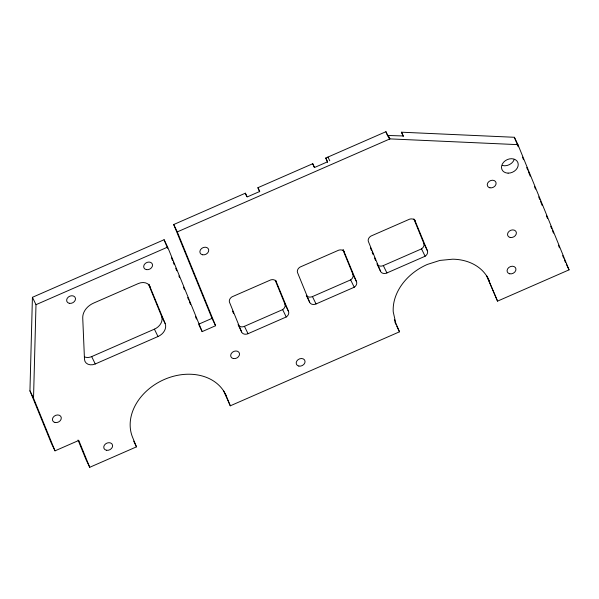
<?xml version="1.0" encoding="UTF-8"?>
<svg xmlns="http://www.w3.org/2000/svg" width="599" height="599" viewBox="0 0 599 599"><rect width="100%" height="100%" fill="white"/><g stroke="black" fill="none" stroke-linecap="round" stroke-linejoin="round"><path stroke-width="0.9" d="M394.352 319.649L399.488 331.816L230.293 405.815L226.385 396.231A51.229 40.2 -25.9 0 0 164.261 379.496A51.229 40.2 -25.9 0 0 132.559 437.263L136.475 446.854L89.738 467.295L78.783 440.445L55.018 450.837L51.439 443.47L29.95 390.833L32.421 297.314L164.089 239.727L167.668 247.095L202.162 331.606L215.595 325.729L177.289 231.895L173.71 224.528L245.358 193.192L247.185 196.951L259.749 191.463L257.922 187.697L312.738 163.722L314.565 167.488L327.608 161.782L325.774 158.016L385.928 131.705L389.507 139.073M55.018 450.837L33.529 398.2L35.992 304.681L32.421 297.314M387.755 135.471L403.329 135.966L401.502 132.199L514.361 137.283L517.94 144.651L569.05 269.857L497.537 301.132L486.5 275.488M177.289 231.895L389.934 138.886L517.94 144.651M35.992 304.681L167.668 247.095M84.422 356.862A8.551 6.709 -25.9 0 0 91.677 356.6L154.415 329.158A11.538 9.052 -25.9 0 0 161.558 316.152L148.619 284.45M150.094 286.681A9.666 7.585 -25.9 0 0 138.376 283.522L93.564 303.116A16.285 12.781 -25.9 0 0 82.737 317.987L84.489 359.34A8.551 6.709 -25.9 0 0 95.256 363.967L157.994 336.526A11.538 9.052 -25.9 0 0 165.137 323.512L148.904 284.226M198.591 324.239L212.016 318.368L215.595 325.729M238.627 325.527A5.271 4.141 -25.9 0 0 239.023 325.908L239.488 326.238A5.271 4.141 -25.9 0 0 244.452 326.328L282.653 309.623A5.406 4.245 -25.9 0 0 284.937 304.097L275.285 280.452M306.299 295.344A5.271 4.141 -25.9 0 0 312.446 296.587L350.647 279.883A5.406 4.245 -25.9 0 0 352.938 274.357L342.935 249.873M377.505 264.78A5.271 4.141 -25.9 0 0 377.902 265.17L378.366 265.499A5.271 4.141 -25.9 0 0 383.33 265.582L421.531 248.877A5.406 4.245 -25.9 0 0 423.815 243.359L413.819 218.867M238.851 326.238L241.637 331.973A5.271 4.141 -25.9 0 0 242.602 333.276L243.067 333.606A5.271 4.141 -25.9 0 0 248.031 333.695L286.225 316.983A5.406 4.245 -25.9 0 0 288.516 311.465L275.652 280.272M306.448 295.681L309.631 302.233A5.271 4.141 -25.9 0 0 316.025 303.955L354.226 287.243A5.406 4.245 -25.9 0 0 356.51 281.725L343.257 249.716M376.936 263.859L380.515 271.227A5.271 4.141 -25.9 0 0 381.481 272.538L381.945 272.859A5.271 4.141 -25.9 0 0 386.909 272.949L425.103 256.245A5.406 4.245 -25.9 0 0 427.394 250.726L414.53 219.534M566.265 264.129L569.05 269.857M487.017 276.281L497.537 301.132M388.189 135.284L389.934 138.886M423.815 243.359L427.394 250.726M421.531 248.877L425.103 256.245M383.33 265.582L386.909 272.949M327.96 157.065L329.787 160.824M396.703 326.088L399.488 331.816M352.938 274.357L356.51 281.725M350.647 279.883L354.226 287.243M312.446 296.587L316.025 303.955M284.937 304.097L288.516 311.465M282.653 309.623L286.225 316.983M244.452 326.328L248.031 333.695M198.988 325.055L202.162 331.606M225.187 393.775L226.385 396.231M230.293 405.815L223.457 390.458M161.558 316.152L165.137 323.512M154.415 329.158L157.994 336.526M133.689 441.126L136.475 446.854M91.677 356.6L95.256 363.967M89.738 467.295L86.166 459.927L78.035 440.003M29.95 390.833L33.529 398.2M514.361 137.283L518.24 146.785M522.47 157.148L523.526 159.738M526.701 167.51L527.756 170.101M528.46 171.823L530.22 176.143M534.45 186.506L535.513 189.097M538.681 196.869L539.744 199.46M540.448 201.182L542.207 205.502M546.438 215.865L547.493 218.455M550.668 226.227L551.724 228.818M552.428 230.54L553.491 233.131M558.425 245.223L559.481 247.814M562.656 255.586L563.711 258.176M564.415 259.899L565.471 262.489M401.502 132.199L403.262 136.512M385.928 131.705L387.688 136.018M380.515 271.227L368.445 241.674A5.324 4.178 -25.9 0 1 368.228 239.885L368.363 239.256A5.324 4.178 -25.9 0 1 371.028 236.036L409.664 219.144A5.316 4.171 -25.9 0 1 415.332 221.166M370.384 247.814L371.417 250.352M372.106 252.037L373.14 254.575M374.525 257.952L375.558 260.483M325.774 158.016L327.533 162.329M312.738 163.722L314.146 167.173M309.631 302.233L297.561 272.672A5.324 4.178 -25.9 0 1 300.144 267.034L338.779 250.15A5.316 4.171 -25.9 0 1 344.447 252.172M257.922 187.697L259.592 191.785M245.358 193.192L246.766 196.637M241.637 331.973L229.567 302.413A5.324 4.178 -25.9 0 1 229.35 300.623L229.484 299.994A5.324 4.178 -25.9 0 1 232.15 296.775L270.778 279.89A5.316 4.171 -25.9 0 1 276.453 281.912M232.539 311.091L233.573 313.629M173.71 224.528L212.016 318.368M164.089 239.727L167.608 248.353M171.479 257.84L172.534 260.423M173.238 262.145L174.294 264.736M175.702 268.187L176.765 270.77M178.876 275.944L179.58 277.674M183.451 287.153L184.507 289.744M187.674 297.508L188.73 300.092M189.434 301.814L190.489 304.404M195.416 316.474L196.472 319.065M394.928 322.022L395.909 324.448M395.542 322.105L393.236 311.884A51.229 40.2 -25.9 0 1 427.282 264.459L439.936 260.415L452.769 259.187A51.229 40.2 -25.9 0 1 489.398 281.193M238.305 325.085A5.271 4.141 -25.9 0 1 238.058 324.606M514.294 159.334A8.7 6.829 -25.9 0 1 502.471 165.504M508.109 173.148A8.7 6.829 -25.9 0 0 517.828 162.441A8.7 6.829 -25.9 0 0 503.639 162.194A8.7 6.829 -25.9 0 0 508.109 173.148M55.086 422.52A4.612 3.624 -25.9 0 0 61.278 417.638A4.612 3.624 -25.9 0 0 54.224 416.185A4.612 3.624 -25.9 0 0 55.086 422.52M489.907 187.794A4.612 3.624 -25.9 0 0 496.092 182.92A4.612 3.624 -25.9 0 0 489.039 181.46A4.612 3.624 -25.9 0 0 489.907 187.794M146.328 269.617A4.612 3.624 -25.9 0 0 152.52 264.736A4.612 3.624 -25.9 0 0 145.467 263.283A4.612 3.624 -25.9 0 0 146.328 269.617M69.289 303.311A4.612 3.624 -25.9 0 0 75.481 298.437A4.612 3.624 -25.9 0 0 68.428 296.977A4.612 3.624 -25.9 0 0 69.289 303.311M298.841 366.079A4.612 3.624 -25.9 0 0 305.033 361.204A4.612 3.624 -25.9 0 0 297.98 359.744A4.612 3.624 -25.9 0 0 298.841 366.079M233.325 358.554A4.612 3.624 -25.9 0 0 239.51 353.672A4.612 3.624 -25.9 0 0 232.457 352.219A4.612 3.624 -25.9 0 0 233.325 358.554M106.397 450.253A4.612 3.624 -25.9 0 0 112.59 445.371A4.612 3.624 -25.9 0 0 105.536 443.919A4.612 3.624 -25.9 0 0 106.397 450.253M509.734 273.795A4.612 3.624 -25.9 0 0 515.926 268.914A4.612 3.624 -25.9 0 0 508.873 267.461A4.612 3.624 -25.9 0 0 509.734 273.795M510.183 237.459A4.612 3.624 -25.9 0 0 516.368 232.584A4.612 3.624 -25.9 0 0 509.315 231.124A4.612 3.624 -25.9 0 0 510.183 237.459M202.529 254.77A4.612 3.624 -25.9 0 0 208.714 249.895A4.612 3.624 -25.9 0 0 201.661 248.435A4.612 3.624 -25.9 0 0 202.529 254.77"/></g></svg>
